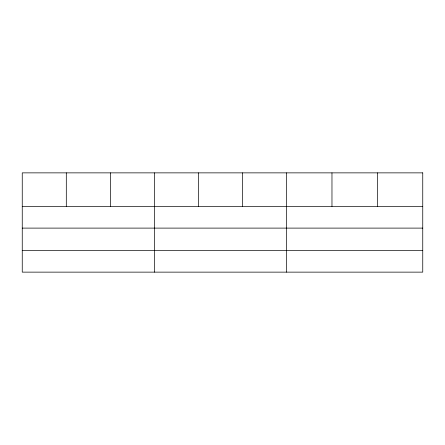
<?xml version="1.0" encoding="UTF-8"?>
<svg xmlns="http://www.w3.org/2000/svg" width="445" height="445" viewBox="0 0 445 445"><rect width="100%" height="100%" fill="white"/><g stroke="black" fill="none" stroke-linecap="round" stroke-linejoin="round"><path stroke-width="0.67" d="M22.25 206.419L422.75 206.419M22.25 228.107L422.75 228.107M22.25 250.446L422.75 250.446M377.36 172.866L377.36 206.419M331.97 172.866L331.97 206.419M286.58 172.866L286.58 272.134M242.525 172.866L242.525 206.419M198.47 172.866L198.47 206.419M154.415 172.866L154.415 272.134M110.36 172.866L110.36 206.419M66.305 172.866L66.305 206.419M422.75 172.866L22.25 172.866L22.25 272.134L422.75 272.134L422.75 172.866"/></g></svg>
